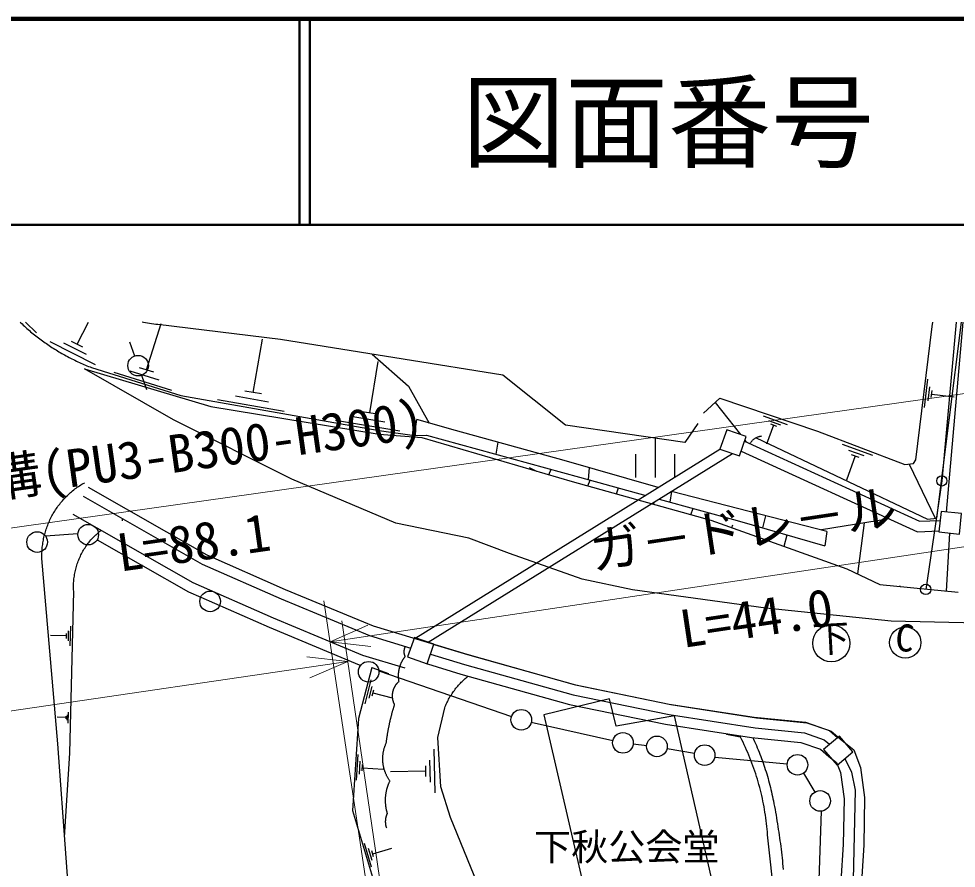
# Model space of a CAD drawing. Units: millimetres, scale not verified. Extents: x 40000 to 680000, y 20000 to 380000.
# Drawn here: x 495120 to 540600, y 338795 to 380000 of the extents above; entities that cross this region are included whole.
import ezdxf
from ezdxf.enums import TextEntityAlignment as Align

# ---------------------------------------------------------------- set-up
doc = ezdxf.new("R2010")
doc.units = ezdxf.units.MM
doc.header["$LTSCALE"] = 1000
for name, color, linetype, lineweight in [('M-BGD', 7, 'Continuous', 25), ('M-BMK-ROW', 30, 'Continuous', 25), ('M-STR-HTXT', 7, 'Continuous', 13), ('M-TTL', 2, 'Continuous', 140), ('M-TTL-LINE', 7, 'Continuous', 50)]:
    doc.layers.add(name, color=color, linetype=linetype, lineweight=lineweight)
doc.layers.add('M-TTL-TXT', color=7, linetype='Continuous')
doc.styles.add('@ＭＳ ゴシック', font='')
doc.styles.add('ＭＳ ゴシック', font='')
doc.styles.get('@ＭＳ ゴシック').set_extended_font_data('@MS Gothic')
doc.styles.get('ＭＳ ゴシック').set_extended_font_data('MS Gothic')

msp = doc.modelspace()

# ---------------------------------------------------------------- linework, layer by layer
at = {"layer": 'M-BGD'}
for p, q in [((495985, 364761), (495448, 365283)), ((497961, 364212), (498505, 365283)), ((501321, 362965), (502027, 365211)), ((540927, 365283), (540104, 356067)), ((498836, 363215), (496640, 364331)), ((498236, 364073), (497687, 364352)), ((500493, 364334), (500741, 363644)), ((506493, 361871), (506947, 364451)), ((498399, 363714), (497301, 364272)), ((502620, 360550), (498303, 363023)), ((498303, 363023), (504442, 361200)), ((501672, 362854), (500970, 363075)), ((512151, 360878), (512560, 363367)), ((502549, 361962), (499741, 362844)), ((501935, 362463), (500531, 362904)), ((501078, 362705), (501325, 362016)), ((539053, 361145), (539220, 362512)), ((539231, 361470), (539315, 362154)), ((507243, 361406), (505630, 361690)), ((506897, 361800), (506090, 361942)), ((539389, 361625), (539431, 361966)), ((539410, 361795), (540503, 361662)), ((504442, 361200), (512601, 359857)), ((507993, 360942), (504767, 361509)), ((528912, 361390), (530127, 359834)), ((512878, 360439), (511323, 360694)), ((512540, 360814), (511762, 360941)), ((531239, 360732), (532397, 360316)), ((508364, 357666), (502620, 360550)), ((513605, 360000), (510494, 360511)), ((514323, 359781), (514431, 360556)), ((531735, 360292), (531402, 359366)), ((531487, 360512), (532066, 360304)), ((531590, 360344), (531880, 360240)), ((512601, 359857), (514671, 359683)), ((514671, 359683), (521967, 357552)), ((518281, 358880), (518372, 359456)), ((525996, 359642), (525996, 357746)), ((530345, 359554), (530415, 359466)), ((535061, 359359), (536538, 358829)), ((514379, 349964), (529137, 359118)), ((514989, 349754), (529746, 358908)), ((525048, 357746), (525048, 358884)), ((526944, 357746), (526944, 358884)), ((535377, 359079), (536115, 358814)), ((535508, 358865), (535878, 358732)), ((535693, 358798), (535268, 357617)), ((538318, 358398), (539580, 355770)), ((519883, 358237), (520233, 358059)), ((520833, 357884), (520945, 358147)), ((522757, 357648), (522813, 358213)), ((513418, 355535), (508364, 357666)), ((521967, 357552), (528702, 355685)), ((522725, 357342), (522834, 357627)), ((524114, 356957), (524211, 357248)), ((526723, 356556), (526806, 357072)), ((534323, 355135), (526792, 357075)), ((525920, 356457), (525958, 356558)), ((527731, 355955), (527841, 356248)), ((500158, 355651), (500147, 355756)), ((528702, 355685), (535296, 353320)), ((531216, 355303), (531369, 355896)), ((537368, 355739), (534055, 355204)), ((516949, 354805), (513418, 355535)), ((529713, 355323), (529755, 355454)), ((535820, 353068), (536148, 355542)), ((518929, 354063), (516949, 354805)), ((532254, 354411), (532399, 354961)), ((534323, 355135), (534226, 354434)), ((540121, 352242), (540282, 355050)), ((522460, 352823), (518929, 354063)), ((535296, 353320), (536888, 352555)), ((524893, 352303), (522460, 352823)), ((536888, 352555), (540686, 352188)), ((537869, 352460), (537875, 352513)), ((531360, 351404), (524893, 352303)), ((537446, 350775), (531360, 351404)), ((542078, 350666), (537446, 350775)), ((497525, 350304), (497513, 349824)), ((497628, 350541), (497602, 349581)), ((497423, 350066), (496655, 350086)), ((497426, 350186), (497420, 349946)), ((512251, 348528), (513062, 348234)), ((511927, 346776), (512215, 347936)), ((512115, 347037), (512259, 347617)), ((512267, 347153), (512339, 347443)), ((512303, 347298), (513231, 347068)), ((497405, 346105), (496985, 346116)), ((497407, 346171), (497403, 346039)), ((497461, 346235), (497454, 345972)), ((497517, 346365), (497503, 345840)), ((511501, 343061), (511583, 344313)), ((515254, 344575), (515297, 342449)), ((511647, 343366), (511688, 343992)), ((515052, 344039), (515073, 342976)), ((511782, 343514), (511803, 343827)), ((511792, 343671), (512794, 343605)), ((514850, 343504), (513150, 343470)), ((514845, 343769), (514856, 343238)), ((512236, 338847), (511889, 339997)), ((512265, 339169), (512091, 339745)), ((512293, 339492), (513213, 339769)), ((512336, 339348), (512250, 339635))]:
    msp.add_line(p, q, dxfattribs=at)
for points in [[(495184, 365283), (495220, 365249), (495278, 365194), (495337, 365139), (495396, 365085), (495456, 365032), (495516, 364979), (495576, 364926), (495637, 364874), (495698, 364822), (495760, 364771), (495822, 364720), (495884, 364670), (495947, 364620), (496010, 364571), (496073, 364522), (496137, 364474), (496202, 364426), (496266, 364379), (496331, 364332), (496396, 364285), (496462, 364240), (496528, 364194), (496595, 364149), (496661, 364105), (496728, 364061), (496796, 364018), (496863, 363975), (496931, 363933), (497000, 363891), (497068, 363850), (497137, 363809), (497207, 363769), (497276, 363730), (497346, 363691), (497417, 363652), (497487, 363614), (497558, 363577), (497629, 363540), (497700, 363503), (497772, 363468), (497844, 363432), (497916, 363398), (497988, 363363), (498061, 363330), (498134, 363297), (498207, 363264), (498281, 363232), (498355, 363201), (498428, 363170), (498503, 363140), (498577, 363111), (498652, 363081), (502982, 361721), (512600, 360030), (514323, 359781), (514906, 359809), (522320, 357768), (525534, 356883)], [(528070, 360371), (527429, 359452), (521650, 360287), (518603, 362716), (513762, 363493), (507818, 364447), (501871, 365162), (501770, 365174), (501669, 365188), (501568, 365203), (501468, 365218), (501367, 365235), (501267, 365253), (501167, 365271), (501108, 365283)], [(528333, 360867), (529138, 361593), (533867, 359989), (538104, 358372), (538531, 358423), (538643, 358607), (539431, 365075), (539456, 365283)], [(530887, 359677), (539207, 355725), (539661, 355780), (540851, 365283)], [(540598, 365283), (539900, 357585), (539118, 352321)], [(512273, 363732), (514029, 362185), (515030, 360387)], [(526136, 357257), (521575, 358569), (516314, 360026), (514431, 360556)], [(530588, 359386), (530598, 359403), (530613, 359426), (530628, 359449), (530645, 359471), (530662, 359492), (530680, 359513), (530699, 359534), (530718, 359553), (530739, 359572), (530759, 359590), (530781, 359608), (530803, 359624), (530826, 359640), (530849, 359655), (530873, 359669), (530897, 359682), (530922, 359694), (530947, 359706), (530972, 359716), (530998, 359726), (531024, 359734), (531051, 359742), (531078, 359749), (531105, 359754), (531132, 359759), (531159, 359763)], [(530329, 359505), (538825, 355623), (539819, 355668)], [(530165, 359030), (538727, 355118), (539766, 355165)], [(497825, 333774), (497010, 344825), (496244, 353815), (496243, 353884), (496242, 353954), (496243, 354023), (496245, 354092), (496248, 354161), (496252, 354231), (496257, 354300), (496264, 354369), (496272, 354437), (496281, 354506), (496291, 354575), (496302, 354643), (496314, 354711), (496328, 354779), (496343, 354847), (496359, 354914), (496375, 354981), (496394, 355048), (496413, 355115), (496433, 355181), (496455, 355247), (496477, 355312), (496501, 355377), (496526, 355442), (496552, 355506), (496579, 355570), (496607, 355633), (496636, 355696), (496666, 355759), (496697, 355820), (496730, 355882), (496763, 355943), (496797, 356003), (496833, 356062), (496869, 356121), (496906, 356180), (496945, 356237), (496984, 356294), (497024, 356351), (497065, 356406), (497108, 356461), (497151, 356516), (497195, 356569), (497240, 356622), (497285, 356674), (497332, 356725), (497380, 356775), (497428, 356825), (497477, 356874), (497527, 356922), (497578, 356969), (497630, 357015), (497682, 357060), (497735, 357105), (497789, 357148), (497844, 357191), (497899, 357232), (497955, 357273), (498012, 357313), (498069, 357352), (498127, 357390), (498186, 357426), (498245, 357462), (498329, 357485)], [(498491, 357277), (504249, 353991), (508051, 352320), (512306, 350550), (516851, 349176), (522070, 347715), (526668, 346761), (530799, 346123), (533283, 345879), (534526, 345444), (535060, 344985), (535632, 344538), (535953, 343678), (536156, 342220), (536121, 339911), (535886, 336376)], [(498243, 356842), (504024, 353544), (507854, 351860), (512137, 350079), (514136, 349474)], [(526191, 356702), (529979, 355660), (534226, 354434)], [(497747, 355974), (503573, 352650), (507461, 350941), (511799, 349136), (513846, 348517)], [(497344, 340305), (497599, 344375), (497788, 352233), (497784, 352300), (497781, 352367), (497780, 352434), (497780, 352501), (497781, 352568), (497784, 352636), (497788, 352703), (497793, 352770), (497800, 352837), (497808, 352903), (497817, 352970), (497828, 353036), (497839, 353102), (497853, 353168), (497867, 353234), (497883, 353299), (497900, 353364), (497918, 353429), (497937, 353494), (497958, 353557), (497980, 353621), (498003, 353684), (498028, 353747), (498053, 353809), (498080, 353870), (498108, 353931), (498137, 353992), (498168, 354052), (498199, 354111), (498232, 354170), (498266, 354228), (498301, 354285), (498337, 354342), (498374, 354398), (498413, 354453), (498452, 354508), (498492, 354561), (498534, 354614), (498576, 354666), (498620, 354718), (498664, 354768), (498710, 354818), (498756, 354866), (498804, 354914), (498852, 354961), (498901, 355006), (498951, 355051), (499002, 355095), (499054, 355138), (499107, 355180), (499120, 355190)], [(498922, 354728), (503348, 352202), (503947, 351939)], [(512969, 340756), (512965, 340767), (512962, 340778), (512958, 340788), (512955, 340799), (512952, 340810), (512949, 340821), (512946, 340832), (512944, 340843), (512941, 340854), (512939, 340865), (512936, 340876), (512934, 340887), (512932, 340898), (512930, 340909), (512929, 340921), (512927, 340932), (512925, 340943), (512924, 340954), (512923, 340965), (512922, 340977), (512921, 340988), (512920, 341004), (512920, 341011), (512919, 341022), (512919, 341033), (512918, 341044), (512918, 341056), (512918, 341067), (512919, 341078), (512919, 341090), (512919, 341101), (512920, 341112), (512921, 341123), (512922, 341135), (512923, 341146), (512924, 341157), (512925, 341168), (512927, 341180), (512928, 341191), (512930, 341202), (512932, 341213), (512934, 341224), (512936, 341235), (512938, 341246), (512940, 341258), (512943, 341269), (512946, 341280), (512948, 341290), (512951, 341301), (512954, 341312), (512958, 341323), (512961, 341334), (512964, 341345), (512968, 341355), (512972, 341366), (512976, 341377), (512980, 341387), (512984, 341398), (512988, 341408), (512992, 341419), (512997, 341429), (513001, 341439), (513006, 341450), (512999, 341474), (512992, 341499), (512985, 341524), (512979, 341549), (512972, 341574), (512967, 341599), (512961, 341624), (512956, 341649), (512951, 341674), (512946, 341699), (512942, 341725), (512938, 341750), (512934, 341775), (512930, 341801), (512927, 341826), (512924, 341852), (512922, 341877), (512920, 341903), (512918, 341929), (512916, 341958), (512914, 341980), (512913, 342005), (512913, 342031), (512912, 342057), (512912, 342083), (512912, 342108), (512913, 342134), (512913, 342160), (512914, 342185), (512916, 342211), (512917, 342237), (512919, 342262), (512921, 342288), (512924, 342313), (512927, 342339), (512930, 342364), (512933, 342390), (512937, 342415), (512941, 342441), (512945, 342466), (512950, 342491), (512955, 342516), (512960, 342542), (512966, 342567), (512972, 342592), (512978, 342617), (512984, 342642), (512991, 342666), (512998, 342691), (513005, 342716), (513013, 342740), (513020, 342765), (513029, 342789), (513037, 342813), (513046, 342838), (513055, 342862), (513064, 342886), (513073, 342909), (513083, 342933), (513093, 342957), (513104, 342980), (513114, 343004), (513125, 343027), (513108, 343052), (513090, 343078), (513073, 343104), (513057, 343130), (513040, 343157), (513025, 343183), (513010, 343210), (512995, 343238), (512981, 343265), (512967, 343293), (512953, 343321), (512941, 343349), (512928, 343377), (512916, 343406), (512905, 343435), (512894, 343464), (512883, 343493), (512873, 343522), (512864, 343552), (512855, 343582), (512846, 343611), (512838, 343641), (512831, 343672), (512824, 343702), (512817, 343732), (512811, 343762), (512806, 343793), (512801, 343824), (512797, 343854), (512793, 343885), (512789, 343916), (512786, 343947), (512783, 343996), (512782, 344009), (512781, 344040), (512780, 344071), (512780, 344102), (512780, 344133), (512781, 344164), (512782, 344195), (512784, 344226), (512786, 344256), (512789, 344287), (512792, 344318), (512796, 344349), (512801, 344380), (512805, 344410), (512811, 344441), (512817, 344471), (512823, 344502), (512830, 344532), (512838, 344562), (512846, 344592), (512854, 344622), (512863, 344651), (512872, 344681), (512882, 344710), (512893, 344739), (512904, 344768), (512915, 344797), (512927, 344826), (512939, 344854), (512952, 344883), (512956, 344912), (512960, 344942), (512963, 344972), (512967, 345002), (512971, 345032), (512975, 345062), (512979, 345091), (512984, 345121), (512988, 345151), (512993, 345181), (512997, 345210), (513002, 345240), (513006, 345270), (513011, 345299), (513016, 345329), (513021, 345359), (513026, 345388), (513031, 345418), (513036, 345448), (513042, 345477), (513047, 345507), (513053, 345536), (513058, 345566), (513064, 345596), (513070, 345625), (513076, 345655), (513082, 345684), (513088, 345714), (513094, 345743), (513100, 345772), (513106, 345802), (513113, 345831), (513119, 345861), (513126, 345890), (513132, 345919), (513139, 345949), (513146, 345978), (513153, 346007), (513160, 346036), (513167, 346066), (513174, 346095), (513181, 346124), (513189, 346153), (513196, 346182), (513204, 346211), (513211, 346241), (513219, 346270), (513227, 346299), (513234, 346328), (513242, 346357), (513250, 346386), (513259, 346415), (513267, 346444), (513275, 346472), (513283, 346501), (513292, 346530), (513301, 346559), (513309, 346588), (513318, 346617), (513327, 346645), (513336, 346674), (513345, 346703), (513354, 346731), (513345, 346749), (513337, 346767), (513329, 346785), (513321, 346803), (513314, 346821), (513307, 346839), (513300, 346858), (513294, 346877), (513289, 346895), (513283, 346914), (513278, 346933), (513274, 346953), (513270, 346972), (513266, 346991), (513263, 347010), (513260, 347030), (513258, 347049), (513255, 347069), (513253, 347103), (513253, 347108), (513252, 347127), (513251, 347147), (513251, 347167), (513252, 347186), (513252, 347206), (513254, 347226), (513255, 347245), (513257, 347265), (513260, 347284), (513263, 347304), (513266, 347323), (513270, 347342), (513274, 347361), (513278, 347381), (513283, 347400), (513288, 347418), (513294, 347437), (513300, 347456), (513306, 347474), (513313, 347493), (513320, 347511), (513328, 347529), (513336, 347547), (513344, 347565), (513353, 347583), (513362, 347600), (513371, 347617), (513381, 347634), (513391, 347651), (513402, 347668), (513413, 347684), (513424, 347700), (513435, 347716), (513447, 347732), (513459, 347747), (513472, 347762), (513484, 347777), (513498, 347792), (513511, 347806), (513525, 347820), (513539, 347834), (513553, 347847), (513567, 347861), (513564, 347881), (513561, 347901), (513558, 347921), (513555, 347941), (513553, 347961), (513551, 347981), (513549, 348002), (513547, 348038), (513546, 348042), (513545, 348063), (513545, 348083), (513544, 348103), (513544, 348124), (513544, 348144), (513545, 348164), (513545, 348185), (513546, 348205), (513547, 348225), (513549, 348245), (513550, 348266), (513552, 348286), (513555, 348306), (513557, 348326), (513560, 348346), (513563, 348367), (513566, 348387), (513570, 348407), (513574, 348427), (513578, 348447), (513582, 348466), (513587, 348486), (513592, 348506), (513597, 348526), (513602, 348545), (513608, 348565), (513614, 348584), (513620, 348604), (513626, 348623), (513633, 348642), (513640, 348661), (513647, 348680), (513655, 348699), (513663, 348718), (513670, 348737), (513679, 348755), (513687, 348774), (513696, 348792), (513705, 348810), (513714, 348829), (513723, 348847), (513733, 348864), (513743, 348882), (513753, 348900), (513763, 348917), (513774, 348935), (513785, 348952), (513796, 348969), (513807, 348986), (513819, 349003), (513830, 349019), (513842, 349036), (513855, 349052), (513867, 349068), (513859, 349086), (513853, 349104), (513846, 349123), (513841, 349141), (513836, 349160), (513832, 349179), (513828, 349198), (513825, 349217), (513822, 349237), (513820, 349266), (513819, 349275), (513819, 349295), (513819, 349314), (513820, 349334), (513821, 349353), (513823, 349372), (513826, 349392), (513830, 349411), (513834, 349430), (513838, 349449), (513844, 349467), (513849, 349486), (513856, 349504), (513863, 349522), (513871, 349540), (513877, 349553)], [(515271, 349653), (516889, 349164), (522129, 347698), (526756, 346738), (530914, 346095), (533352, 345856), (534449, 345472), (534842, 345134)], [(515093, 349185), (516749, 348684), (522011, 347212), (526667, 346246), (530851, 345599), (533243, 345364), (534195, 345031), (534457, 344806)], [(512251, 348528), (511598, 346057), (511304, 341592), (512765, 336748), (516026, 329618), (517753, 326239)], [(514949, 348706), (516572, 348215), (521833, 346743), (526490, 345777), (530673, 345130), (533066, 344895), (534017, 344563), (534426, 344212), (534794, 343924), (534977, 343432), (535155, 342158), (535121, 339952), (534885, 336397), (534978, 332527), (534476, 330111), (533574, 328476), (531412, 326261), (529294, 325147), (528329, 324866)], [(517708, 337207), (516061, 341263), (515589, 342750), (515455, 345141), (515783, 346581), (515807, 346641), (515832, 346700), (515859, 346759), (515886, 346818), (515914, 346875), (515944, 346933), (515974, 346990), (516006, 347046), (516038, 347102), (516071, 347157), (516106, 347212), (516141, 347265), (516177, 347319), (516214, 347371), (516253, 347424), (516292, 347475), (516331, 347526), (516372, 347575), (516414, 347625), (516456, 347673), (516500, 347721), (516544, 347768), (516589, 347814), (516635, 347859), (516681, 347904), (516729, 347948), (516777, 347991), (516826, 348033), (516876, 348074), (516926, 348114), (516928, 348116)], [(529439, 345321), (529462, 345292), (530124, 345165)], [(531805, 337197), (531448, 340418), (531437, 340555), (531425, 340692), (531412, 340828), (531397, 340965), (531381, 341101), (531363, 341237), (531343, 341373), (531322, 341509), (531300, 341644), (531276, 341780), (531250, 341915), (531223, 342049), (531194, 342184), (531164, 342318), (531133, 342451), (531100, 342584), (531065, 342717), (531029, 342850), (530992, 342982), (530953, 343114), (530912, 343245), (530870, 343376), (530827, 343506), (530782, 343636), (530736, 343765), (530688, 343894), (530639, 344022), (530588, 344150), (530536, 344277), (530482, 344403), (530428, 344529), (530371, 344654), (530314, 344779), (530255, 344903), (530194, 345026), (530132, 345149), (530095, 345220)], [(530734, 345124), (530768, 345052), (530814, 344949), (530860, 344846), (530905, 344743), (530948, 344639), (530991, 344535), (531034, 344431), (531075, 344326), (531115, 344221), (531154, 344115), (531193, 344009), (531231, 343903), (531267, 343797), (531303, 343690), (531338, 343583), (531372, 343476), (531405, 343368), (531437, 343260), (531468, 343152), (531499, 343044), (531528, 342935), (531557, 342826), (531584, 342717), (531611, 342607), (531637, 342498), (531661, 342388), (531685, 342278), (531708, 342168), (531730, 342057), (531757, 341920), (531782, 341783), (531808, 341646), (531832, 341508), (531856, 341371), (531880, 341233), (531903, 341095), (531925, 340957), (531947, 340819), (531968, 340681), (531989, 340543), (532009, 340405), (532029, 340267), (532047, 340129), (532066, 339990), (532084, 339852), (532101, 339713), (532117, 339574), (532133, 339436), (532149, 339297), (532164, 339158), (532178, 339019), (532192, 338880), (532205, 338741)], [(535197, 344123), (535514, 343448), (535691, 342584), (535565, 336778), (535657, 332951), (535128, 330404), (534156, 328644)]]:
    msp.add_lwpolyline(points, dxfattribs=at)
for points in [[(529463, 360063), (529137, 359118), (530082, 358792), (530409, 359737)], [(539865, 356100), (539760, 355105), (540754, 355000), (540859, 355995)], [(514312, 349987), (513986, 349042), (514931, 348716), (515257, 349661)], [(520593, 346236), (523781, 332492), (529727, 333925), (526929, 346186), (524107, 345690), (523782, 347013)], [(534168, 344560), (534816, 343799), (535577, 344447), (534929, 345208)]]:
    msp.add_lwpolyline(points, close=True, dxfattribs=at)
for centre, radius in [((500909, 363175), 499), ((539900, 357585), 250), ((539118, 352321), 250), ((534540, 349707), 898), ((538129, 349742), 760)]:
    msp.add_circle(centre, radius, dxfattribs=at)
at = {"layer": 'M-BMK-ROW'}
for p, q in [((496414, 354915), (497991, 355033)), ((512592, 348374), (519025, 346158)), ((519986, 345885), (523943, 344986)), ((524928, 344824), (525583, 344756)), ((526572, 344611), (527903, 344370)), ((528887, 344191), (532399, 343859)), ((533197, 343413), (533743, 342490)), ((533804, 334098), (534059, 341564))]:
    msp.add_line(p, q, dxfattribs=at)
msp.add_lwpolyline([(503947, 351939), (507264, 350481), (511630, 348665), (511708, 348641)], dxfattribs=at)
for centre in [(498488, 354976), (496013, 354616), (504404, 351738), (512095, 348324), (519498, 345996), (524431, 344876), (526081, 344705), (528395, 344281), (532897, 343812), (533998, 342060)]:
    msp.add_circle(centre, 500, dxfattribs=at)
at = {"layer": 'M-STR-HTXT'}
for p, q in [((462715, 350771), (543943, 362240)), ((510221, 349782), (551014, 355888)), ((519955, 284750), (509925, 351760)), ((520453, 284819), (510795, 350797)), ((512055, 350580), (510221, 349782)), ((510221, 349782), (512208, 349556)), ((511085, 348819), (509098, 349051)), ((460775, 341454), (511085, 348819)), ((509248, 348027), (511085, 348819))]:
    msp.add_line(p, q, dxfattribs=at)
at = {"layer": 'M-TTL'}
msp.add_line((680000, 380000), (40000, 380000), dxfattribs=at)
at = {"layer": 'M-TTL-LINE'}
for p, q in [((508747, 380000), (508747, 370000)), ((509247, 380000), (509247, 370000)), ((40000, 370000), (680000, 370000))]:
    msp.add_line(p, q, dxfattribs=at)

# ---------------------------------------------------------------- texts
at = {"layer": 'M-BGD', "style": 'ＭＳ ゴシック'}
msp.add_text('下', height=1320, rotation=3.207, dxfattribs=at).set_placement((534489, 350606), align=Align.TOP_CENTER)
msp.add_text('C', height=1320, rotation=355.036, dxfattribs=at).set_placement((537715, 350670), align=Align.TOP_LEFT)
msp.add_text('下秋公会堂', height=1320, dxfattribs=at).set_placement((520117, 340493), align=Align.TOP_LEFT)
at = {"layer": 'M-BMK-ROW', "style": '@ＭＳ ゴシック'}
msp.add_text('L=88.1', height=1833, rotation=8.037, dxfattribs=at).set_placement((503469, 355516), align=Align.TOP_CENTER)
at = {"layer": 'M-STR-HTXT', "style": 'ＭＳ ゴシック'}
for s, rotation, p in [('側溝(PU3-B300-H300)', 8.037, (503189, 357496)), ('ガ－ドレ－ル', 8.513, (530469, 353824))]:
    msp.add_text(s, height=1833, rotation=rotation, dxfattribs=at).set_placement(p, align=Align.BOTTOM_CENTER)
at = {"layer": 'M-STR-HTXT', "style": '@ＭＳ ゴシック'}
msp.add_text('L=44.0', height=1833, rotation=8.513, dxfattribs=at).set_placement((530765, 351846), align=Align.TOP_CENTER)
at = {"layer": 'M-TTL-TXT', "style": 'ＭＳ ゴシック'}
msp.add_text('図面番号', height=3666, dxfattribs=at).set_placement((526622, 375000), align=Align.MIDDLE_CENTER)

doc.saveas('drawing.dxf')
